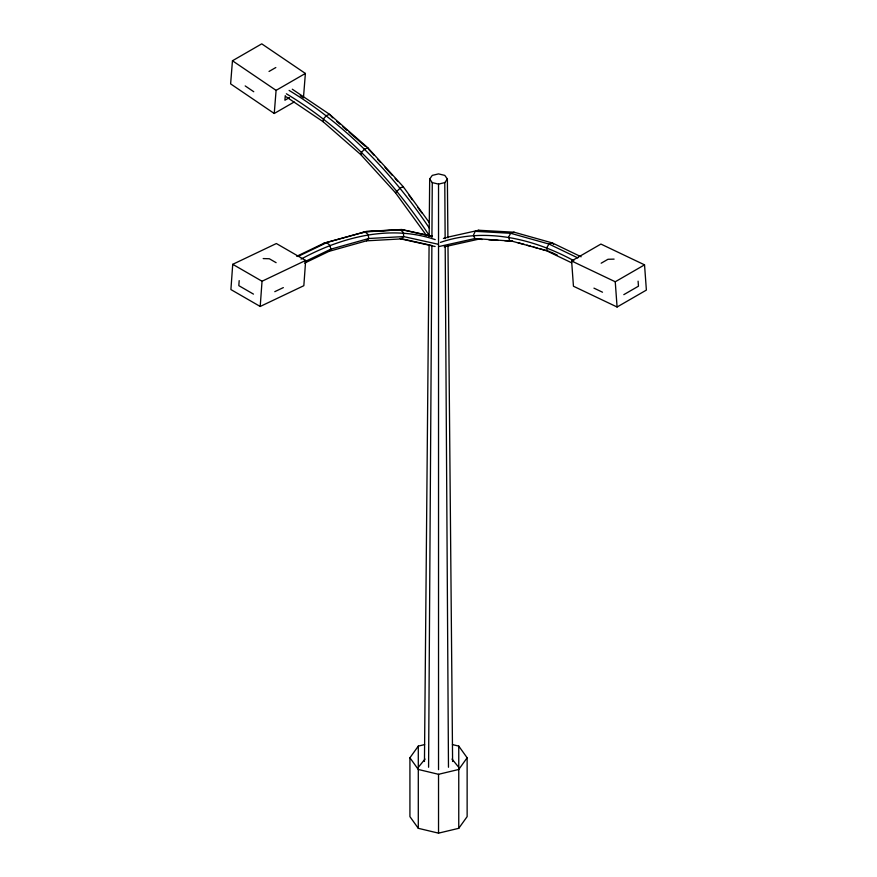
<?xml version="1.0" encoding="UTF-8"?>
<svg xmlns="http://www.w3.org/2000/svg" width="877" height="877" viewBox="0 0 877 877"><rect width="100%" height="100%" fill="white"/><g stroke="black" fill="none" stroke-linecap="round" stroke-linejoin="round"><path stroke-width="1.32" d="M438.533 769.655L438.533 184.104L432.273 182.613L429.675 178.996L432.273 175.389L438.533 173.887L444.782 175.389L447.38 178.996L447.906 237.799M428.579 767.254L431.879 245.593M431.922 237.382L432.273 182.613M424.457 761.477L429.094 244.628M429.16 236.428L429.675 178.996M232.734 264.317L230.903 289.563L260.206 306.468L303.837 285.694L305.667 260.447L276.365 243.532L232.734 264.317L262.037 281.232L305.667 260.447M239.18 280.629L238.818 285.65L253.464 294.113M260.206 306.468L262.037 281.232M303.552 96.569L305.382 73.449L261.752 43.85L232.46 60.765L230.618 83.885L274.249 113.484L294.179 101.984M274.249 113.484L276.091 90.364L305.382 73.449M285.266 95.626L284.904 100.23L289.498 97.577M426.65 235.705L395.45 192.732L360.732 154.56L323.098 121.684L323.558 118.834L326.43 115.556L329.566 114.317L367.825 147.764L403.168 186.604L429.204 222.473M360.732 154.56L361.642 152.105L364.799 149.079L367.825 147.764M395.45 192.732L400.23 188.04L403.168 186.604L403.387 187.557M445.143 238.752L444.782 182.613L447.38 178.996M452.433 744.595L458.759 746.108L467.134 757.783L467.134 816.63L458.759 828.316L438.533 833.15L418.296 828.316L409.921 816.63L409.921 757.783L418.296 746.108L424.621 744.595M467.134 757.783L458.759 769.469L438.533 774.303L418.296 769.469L409.921 757.783M418.296 767.331L425.027 759.087M304.571 263.122L329.028 251.348L330.881 249.145L368.735 238.511L403.672 236.582L437.941 244.201M329.028 251.348L366.476 240.835L368.735 238.511L368.11 234.521L365.084 231.879L323.843 243.258L296.711 256.303M366.476 240.835L401.019 238.928L403.672 236.582L403.453 232.569L400.515 229.917L395.067 230.223M269.031 71.454L275.827 67.529M571.618 260.984L600.909 244.069L644.54 264.854L646.382 290.09L617.079 307.005L573.448 286.231L571.618 260.984L615.248 281.769L644.54 264.854M601.173 263.21L607.969 259.285L614.097 259.121M623.81 294.65L638.467 286.187L638.094 281.166M297.917 256.501L326.715 242.644L329.851 245.264L330.881 249.145L305.064 261.554M301.085 259.099C341.504 237.042 390.287 224.315 435.233 239.64M274.775 291.679L283.337 287.601M581.133 256.786L552.367 242.951L514.108 232.208L510.666 233.293L475.235 231.342L473.481 235.036L474.83 238.566L482.24 239.487M476.408 230.98L478.765 230.256L514.108 232.208M323.843 243.258L364.032 232.109M438.533 184.104L444.782 182.613M446.985 237.327L478.765 230.256M443.411 238.423L446.064 237.831M440.44 242.392C485.014 227.022 533.611 238.752 573.854 260.721M439.344 246.459L474.83 238.566L512.705 241.175L504.757 240.736M444.211 246.843L478.261 239.268M365.808 231.495L401.732 229.5L432.416 236.33M365.808 231.627L401.71 229.642L432.394 236.461M365.084 231.879L373.262 231.429M378.711 231.122L389.607 230.519M361.916 232.569L364.624 232.416M263.188 258.583L269.316 258.748L276.112 262.672M488.862 239.849L498.136 240.364M550.054 251.655L509.548 240.484L508.649 236.976L510.666 233.293L549.035 244.069L577.833 257.926M400.109 238.423L431.539 245.428M401.019 238.928L435.113 246.514M517.858 242.622L524.303 244.431M526.88 245.154L530.738 246.24M533.315 246.963L537.173 248.048M539.75 248.761L546.196 250.57M593.948 288.138L602.51 292.216M551.282 252.247L557.388 255.185M571.694 262.837L547.182 251.052L546.722 247.676L549.035 244.069L552.367 242.951L553.595 244.431M292.282 89.202L329.566 114.317L332.646 117.847M300.252 95.615L303.617 97.884M289.103 90.408C345.834 124.753 392.764 173.35 429.467 228.294M286.362 93.773C344.398 128.722 391.646 178.952 428.974 235.08M286.121 96.766L323.098 121.684M232.46 60.765L276.091 90.364M245.187 85.924L253.76 91.734M336.735 121.421L339.805 124.106M342.874 126.792L346.963 130.366M349.013 132.153L365.38 146.459M368.45 149.145L373.964 155.207M377.647 159.252L380.399 162.278M385.003 167.343L392.359 175.422M395.11 178.459L397.873 181.484M452.028 759.087L458.759 767.331M409.011 195.286L412.212 199.704M417.825 207.443L421.837 212.968M615.248 281.769L617.079 307.005M447.972 244.628L452.598 761.488M445.187 245.593L448.476 767.254M458.759 746.108L458.759 828.316M438.533 774.303L438.533 833.15M418.296 746.108L418.296 828.316"/></g></svg>
